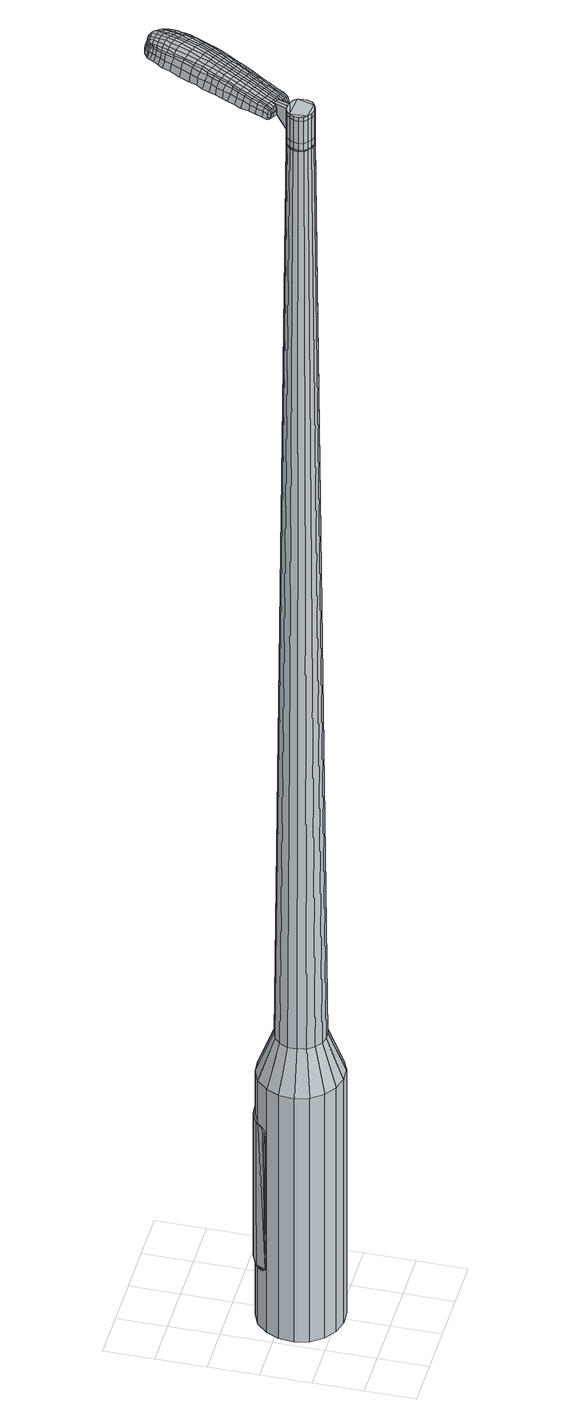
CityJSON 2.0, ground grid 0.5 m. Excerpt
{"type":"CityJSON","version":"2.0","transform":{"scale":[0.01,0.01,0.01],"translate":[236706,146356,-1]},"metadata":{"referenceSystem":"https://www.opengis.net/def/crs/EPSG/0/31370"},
"CityObjects":{
"object1":{"type":"GenericCityObject","attributes":{"cluster":545,"mean_distance_to_centroid":0.205,"new_centroid_x":236706.49,"new_centroid_y":146356.83,"mean_distance_to_camera":10.77,"H1":16.34,"H2":17.22,"Z_final":110.17,"cluster2":-1,"proj_x":236712.95,"proj_y":146359.84,"id_line":84728,"bearing_l":154.98,"distance":7.13,"orientation":"right","G_obj":64.98},"geometry":[{"type":"MultiSurface","lod":"2","boundaries":[[[0,1,2,3]],[[1,4,5,2]],[[4,6,7,5]],[[6,8,9,7]],[[8,10,11,9]],[[10,12,13,11]],[[12,14,15,13]],[[14,16,17,15]],[[16,18,19,17]],[[18,20,21,19]],[[20,22,23,21]],[[22,24,25,23]],[[24,26,27,25]],[[26,28,29,27]],[[28,30,31,29]],[[30,32,33,31]],[[32,34,35,33]],[[34,0,3,35]],[[36,37,38,39]],[[38,40,41,42]],[[41,43,42]],[[42,44,45,46]],[[45,47,46]],[[46,48,49,50]],[[49,51,50]],[[42,46,50,38]],[[50,52,39,38]],[[53,36,39]],[[2,5,7,35]],[[7,9,11,15]],[[11,13,15]],[[15,17,19,23]],[[19,21,23]],[[23,25,27,31]],[[27,29,31]],[[15,23,31,7]],[[31,33,35,7]],[[3,2,35]],[[1,0,54,55]],[[0,34,56,54]],[[34,32,57,56]],[[32,30,58,57]],[[30,28,59,58]],[[28,26,60,59]],[[26,24,61,60]],[[24,22,62,61]],[[22,20,63,62]],[[20,18,64,63]],[[18,16,65,64]],[[16,14,66,65]],[[14,12,67,66]],[[12,10,68,67]],[[10,8,69,68]],[[8,6,70,69]],[[6,4,71,70]],[[4,1,55,71]],[[55,54,72,73]],[[54,56,74,72]],[[56,57,75,74]],[[57,58,76,75]],[[58,59,77,76]],[[59,60,78,77]],[[60,61,79,78]],[[61,62,80,79]],[[62,63,81,80]],[[63,64,82,81]],[[64,65,83,82]],[[65,66,84,83]],[[66,67,85,84]],[[67,68,86,85]],[[68,69,87,86]],[[69,70,88,87]],[[70,71,89,88]],[[71,55,73,89]],[[72,90,91,92]],[[74,93,90,72]],[[75,94,93,74]],[[76,95,94,75]],[[96,97,95,76]],[[98,99,97,96]],[[100,101,99,98]],[[102,103,101,100]],[[104,105,103,102]],[[82,106,105,104]],[[107,108,106,82]],[[109,110,108,107]],[[111,112,110,109]],[[113,114,112,111]],[[115,116,114,113]],[[117,118,116,115]],[[119,120,118,117]],[[92,91,120,119]],[[121,122,123,124]],[[125,121,124,126]],[[127,125,126,128]],[[129,127,128,130]],[[131,129,130,132]],[[133,131,132,134]],[[135,133,134,136]],[[137,135,136,138]],[[139,137,138,140]],[[141,139,140,142]],[[143,141,142,144]],[[145,143,144,146]],[[147,145,146,148]],[[149,147,148,150]],[[151,149,150,152]],[[153,151,152,154]],[[73,72,92]],[[77,96,76]],[[77,78,98,96]],[[78,79,100,98]],[[79,80,102,100]],[[80,81,104,102]],[[81,82,104]],[[83,107,82]],[[83,84,109,107]],[[84,85,111,109]],[[85,86,113,111]],[[86,87,115,113]],[[87,88,117,115]],[[88,89,119,117]],[[89,73,92,119]],[[155,91,90]],[[155,156,120,91]],[[156,157,118,120]],[[157,158,116,118]],[[158,159,114,116]],[[159,160,112,114]],[[160,161,110,112]],[[161,162,108,110]],[[162,106,108]],[[163,105,106]],[[163,164,103,105]],[[164,165,101,103]],[[165,166,99,101]],[[166,167,97,99]],[[167,95,97]],[[39,52,153,168]],[[155,90,169,154]],[[53,39,168,122]],[[90,93,123,169]],[[36,53,122,121]],[[93,94,124,123]],[[37,36,121,125]],[[94,95,126,124]],[[38,37,125,127]],[[95,167,128,126]],[[40,38,127,129]],[[167,166,130,128]],[[41,40,129,131]],[[166,165,132,130]],[[43,41,131,133]],[[165,164,134,132]],[[42,43,133,135]],[[164,163,136,134]],[[44,42,135,137]],[[163,106,138,136]],[[45,44,137,139]],[[106,162,140,138]],[[47,45,139,141]],[[162,161,142,140]],[[46,47,141,143]],[[161,160,144,142]],[[48,46,143,145]],[[160,159,146,144]],[[49,48,145,147]],[[159,158,148,146]],[[51,49,147,149]],[[158,157,150,148]],[[50,51,149,151]],[[157,156,152,150]],[[52,50,151,153]],[[156,155,154,152]],[[153,154,170,171]],[[154,169,172,170]],[[169,123,173,172]],[[123,122,174,173]],[[122,168,175,174]],[[168,153,171,175]],[[176,177,178,179]],[[180,176,179,181]],[[176,180,182,183]],[[177,176,183,184]],[[185,186,187,188]],[[189,185,188,190]],[[185,189,191,192]],[[186,185,192,193]],[[194,195,196,197]],[[198,194,197,199]],[[194,198,200,201]],[[195,194,201,202]],[[203,204,205,206]],[[207,203,206,208]],[[203,207,209,210]],[[204,203,210,211]],[[212,213,214,215]],[[216,212,215,217]],[[212,216,218,219]],[[213,212,219,220]],[[221,222,223,224]],[[225,221,224,226]],[[221,225,227,228]],[[222,221,228,229]],[[230,231,232,233]],[[222,230,233,223]],[[230,222,229,234]],[[231,230,234,235]],[[236,237,238,239]],[[231,236,239,232]],[[236,231,235,240]],[[237,236,240,241]],[[242,180,181,243]],[[237,242,243,238]],[[242,237,241,244]],[[180,242,244,182]],[[245,246,247,248]],[[249,245,248,250]],[[245,249,251,252]],[[246,245,252,253]],[[254,255,256,257]],[[246,254,257,247]],[[254,246,253,258]],[[255,254,258,259]],[[260,261,262,263]],[[255,260,263,256]],[[260,255,259,264]],[[261,260,264,265]],[[266,267,268,269]],[[261,266,269,262]],[[266,261,265,270]],[[267,266,270,271]],[[272,177,184,273]],[[267,272,273,268]],[[272,267,271,274]],[[177,272,274,178]],[[275,276,277,278]],[[279,275,278,280]],[[275,279,281,282]],[[276,275,282,283]],[[284,285,286,287]],[[276,284,287,277]],[[284,276,283,288]],[[285,284,288,289]],[[290,291,292,293]],[[285,290,293,286]],[[290,285,289,294]],[[291,290,294,295]],[[296,189,190,297]],[[291,296,297,292]],[[296,291,295,298]],[[189,296,298,191]],[[299,300,301,302]],[[303,299,302,304]],[[299,303,305,306]],[[300,299,306,307]],[[308,309,310,311]],[[300,308,311,301]],[[308,300,307,312]],[[309,308,312,313]],[[314,315,316,317]],[[309,314,317,310]],[[314,309,313,318]],[[315,314,318,319]],[[320,321,322,323]],[[315,320,323,316]],[[320,315,319,324]],[[321,320,324,325]],[[326,186,193,327]],[[321,326,327,322]],[[326,321,325,328]],[[186,326,328,187]],[[329,215,214,330]],[[331,329,330,332]],[[329,331,333,334]],[[215,329,334,217]],[[335,331,332,336]],[[337,335,336,338]],[[335,337,339,340]],[[331,335,340,333]],[[341,337,338,342]],[[343,341,342,344]],[[341,343,345,346]],[[337,341,346,339]],[[347,343,344,348]],[[349,347,348,350]],[[347,349,351,352]],[[343,347,352,345]],[[353,349,350,354]],[[204,353,354,205]],[[353,204,211,355]],[[349,353,355,351]],[[356,357,202,201]],[[358,356,201,200]],[[356,358,359,360]],[[357,356,360,361]],[[362,363,361,360]],[[364,362,360,359]],[[362,364,365,366]],[[363,362,366,367]],[[368,369,367,366]],[[370,368,366,365]],[[368,370,371,372]],[[369,368,372,373]],[[374,375,373,372]],[[376,374,372,371]],[[374,376,209,207]],[[375,374,207,208]],[[377,378,379,380]],[[279,377,380,281]],[[377,279,280,381]],[[378,377,381,382]],[[383,198,199,384]],[[378,383,384,379]],[[383,378,382,385]],[[198,383,385,200]],[[386,387,388,389]],[[225,386,389,227]],[[386,225,226,390]],[[387,386,390,391]],[[392,393,394,395]],[[387,392,395,388]],[[392,387,391,396]],[[393,392,396,397]],[[398,195,202,399]],[[393,398,399,394]],[[398,393,397,400]],[[195,398,400,196]],[[401,402,403,404]],[[183,401,404,184]],[[401,183,182,405]],[[402,401,405,406]],[[407,408,409,410]],[[402,407,410,403]],[[407,402,406,411]],[[408,407,411,412]],[[413,206,205,414]],[[408,413,414,409]],[[413,408,412,415]],[[206,413,415,208]],[[416,417,418,419]],[[188,416,419,190]],[[416,188,187,420]],[[417,416,420,421]],[[422,210,209,423]],[[417,422,423,418]],[[422,417,421,424]],[[210,422,424,211]],[[425,426,427,428]],[[303,425,428,305]],[[425,303,304,429]],[[426,425,429,430]],[[431,216,217,432]],[[426,431,432,427]],[[431,426,430,433]],[[216,431,433,218]],[[434,435,436,437]],[[249,434,437,251]],[[434,249,250,438]],[[435,434,438,439]],[[440,441,442,443]],[[435,440,443,436]],[[440,435,439,444]],[[441,440,444,445]],[[446,213,220,447]],[[441,446,447,442]],[[446,441,445,448]],[[213,446,448,214]],[[449,450,439,438]],[[248,449,438,250]],[[449,248,247,451]],[[450,449,451,452]],[[453,454,445,444]],[[450,453,444,439]],[[453,450,452,455]],[[454,453,455,456]],[[457,330,214,448]],[[454,457,448,445]],[[457,454,456,458]],[[330,457,458,332]],[[459,460,461,462]],[[306,459,462,307]],[[459,306,305,428]],[[460,459,428,427]],[[463,334,333,464]],[[460,463,464,461]],[[463,460,427,432]],[[334,463,432,217]],[[465,466,452,451]],[[257,465,451,247]],[[465,257,256,467]],[[466,465,467,468]],[[469,470,456,455]],[[466,469,455,452]],[[469,466,468,471]],[[470,469,471,472]],[[473,336,332,458]],[[470,473,458,456]],[[473,470,472,474]],[[336,473,474,338]],[[475,476,477,478]],[[312,475,478,313]],[[475,312,307,462]],[[476,475,462,461]],[[479,340,339,480]],[[476,479,480,477]],[[479,476,461,464]],[[340,479,464,333]],[[481,482,468,467]],[[263,481,467,256]],[[481,263,262,483]],[[482,481,483,484]],[[485,486,472,471]],[[482,485,471,468]],[[485,482,484,487]],[[486,485,487,488]],[[489,342,338,474]],[[486,489,474,472]],[[489,486,488,490]],[[342,489,490,344]],[[491,492,493,494]],[[318,491,494,319]],[[491,318,313,478]],[[492,491,478,477]],[[495,346,345,496]],[[492,495,496,493]],[[495,492,477,480]],[[346,495,480,339]],[[497,498,484,483]],[[269,497,483,262]],[[497,269,268,499]],[[498,497,499,500]],[[501,502,488,487]],[[498,501,487,484]],[[501,498,500,503]],[[502,501,503,504]],[[505,348,344,490]],[[502,505,490,488]],[[505,502,504,506]],[[348,505,506,350]],[[507,508,509,510]],[[324,507,510,325]],[[507,324,319,494]],[[508,507,494,493]],[[511,352,351,512]],[[508,511,512,509]],[[511,508,493,496]],[[352,511,496,345]],[[513,514,500,499]],[[273,513,499,268]],[[513,273,184,404]],[[514,513,404,403]],[[515,516,504,503]],[[514,515,503,500]],[[515,514,403,410]],[[516,515,410,409]],[[517,354,350,506]],[[516,517,506,504]],[[517,516,409,414]],[[354,517,414,205]],[[518,519,421,420]],[[328,518,420,187]],[[518,328,325,510]],[[519,518,510,509]],[[520,355,211,424]],[[519,520,424,421]],[[520,519,509,512]],[[355,520,512,351]],[[521,522,382,381]],[[278,521,381,280]],[[521,278,277,523]],[[522,521,523,524]],[[525,358,200,385]],[[522,525,385,382]],[[525,522,524,526]],[[358,525,526,359]],[[527,528,529,530]],[[228,527,530,229]],[[527,228,227,389]],[[528,527,389,388]],[[531,532,533,534]],[[528,531,534,529]],[[531,528,388,395]],[[532,531,395,394]],[[535,357,361,536]],[[532,535,536,533]],[[535,532,394,399]],[[357,535,399,202]],[[537,538,524,523]],[[287,537,523,277]],[[537,287,286,539]],[[538,537,539,540]],[[541,364,359,526]],[[538,541,526,524]],[[541,538,540,542]],[[364,541,542,365]],[[543,544,545,546]],[[234,543,546,235]],[[543,234,229,530]],[[544,543,530,529]],[[547,548,549,550]],[[544,547,550,545]],[[547,544,529,534]],[[548,547,534,533]],[[551,363,367,552]],[[548,551,552,549]],[[551,548,533,536]],[[363,551,536,361]],[[553,554,540,539]],[[293,553,539,286]],[[553,293,292,555]],[[554,553,555,556]],[[557,370,365,542]],[[554,557,542,540]],[[557,554,556,558]],[[370,557,558,371]],[[559,560,561,562]],[[240,559,562,241]],[[559,240,235,546]],[[560,559,546,545]],[[563,564,565,566]],[[560,563,566,561]],[[563,560,545,550]],[[564,563,550,549]],[[567,369,373,568]],[[564,567,568,565]],[[567,564,549,552]],[[369,567,552,367]],[[569,570,556,555]],[[297,569,555,292]],[[569,297,190,419]],[[570,569,419,418]],[[571,376,371,558]],[[570,571,558,556]],[[571,570,418,423]],[[376,571,423,209]],[[572,573,406,405]],[[244,572,405,182]],[[572,244,241,562]],[[573,572,562,561]],[[574,575,412,411]],[[573,574,411,406]],[[574,573,561,566]],[[575,574,566,565]],[[576,375,208,415]],[[575,576,415,412]],[[576,575,565,568]],[[375,576,568,373]],[[577,578,579,580]],[[580,579,581,582]],[[583,581,579,584]],[[584,579,578,585]],[[586,587,588,589]],[[589,588,590,591]],[[592,590,588,593]],[[593,588,587,594]],[[595,596,597,598]],[[598,597,599,600]],[[601,599,597,602]],[[602,597,596,603]],[[604,605,606,607]],[[607,606,608,609]],[[610,608,606,611]],[[611,606,605,612]],[[613,614,615,616]],[[616,615,617,618]],[[619,617,615,620]],[[620,615,614,621]],[[622,623,624,625]],[[625,624,626,627]],[[628,626,624,629]],[[629,624,623,630]],[[631,632,633,634]],[[634,633,623,622]],[[630,623,633,635]],[[635,633,632,636]],[[637,638,639,640]],[[640,639,632,631]],[[636,632,639,641]],[[641,639,638,642]],[[582,581,643,644]],[[644,643,638,637]],[[642,638,643,645]],[[645,643,581,583]],[[646,647,648,649]],[[649,648,650,651]],[[652,650,648,653]],[[653,648,647,654]],[[655,656,657,658]],[[658,657,647,646]],[[654,647,657,659]],[[659,657,656,660]],[[661,662,663,664]],[[664,663,656,655]],[[660,656,663,665]],[[665,663,662,666]],[[667,668,669,670]],[[670,669,662,661]],[[666,662,669,671]],[[671,669,668,672]],[[585,578,673,674]],[[674,673,668,667]],[[672,668,673,675]],[[675,673,578,577]],[[676,677,678,679]],[[679,678,680,681]],[[682,680,678,683]],[[683,678,677,684]],[[685,686,687,688]],[[688,687,677,676]],[[684,677,687,689]],[[689,687,686,690]],[[691,692,693,694]],[[694,693,686,685]],[[690,686,693,695]],[[695,693,692,696]],[[591,590,697,698]],[[698,697,692,691]],[[696,692,697,699]],[[699,697,590,592]],[[700,701,702,703]],[[703,702,704,705]],[[706,704,702,707]],[[707,702,701,708]],[[709,710,711,712]],[[712,711,701,700]],[[708,701,711,713]],[[713,711,710,714]],[[715,716,717,718]],[[718,717,710,709]],[[714,710,717,719]],[[719,717,716,720]],[[721,722,723,724]],[[724,723,716,715]],[[720,716,723,725]],[[725,723,722,726]],[[594,587,727,728]],[[728,727,722,721]],[[726,722,727,729]],[[729,727,587,586]],[[613,616,730,731]],[[731,730,732,733]],[[734,732,730,174]],[[174,730,616,618]],[[733,732,735,736]],[[736,735,737,738]],[[739,737,735,740]],[[740,735,732,734]],[[738,737,741,742]],[[742,741,743,744]],[[745,743,741,746]],[[746,741,737,739]],[[744,743,747,748]],[[748,747,749,750]],[[751,749,747,752]],[[752,747,743,745]],[[750,749,753,754]],[[754,753,605,604]],[[612,605,753,755]],[[755,753,749,751]],[[603,756,757,602]],[[602,757,758,601]],[[759,758,757,760]],[[760,757,756,761]],[[761,762,763,760]],[[760,763,764,759]],[[765,764,763,766]],[[766,763,762,767]],[[767,768,769,766]],[[766,769,770,765]],[[771,770,769,772]],[[772,769,768,773]],[[773,774,775,772]],[[772,775,776,771]],[[610,776,775,608]],[[608,775,774,609]],[[777,778,779,780]],[[780,779,680,682]],[[681,680,779,781]],[[781,779,778,782]],[[600,599,783,784]],[[784,783,778,777]],[[782,778,783,785]],[[785,783,599,601]],[[786,787,788,789]],[[789,788,626,628]],[[627,626,788,790]],[[790,788,787,791]],[[792,793,794,795]],[[795,794,787,786]],[[791,787,794,796]],[[796,794,793,797]],[[603,596,798,799]],[[799,798,793,792]],[[797,793,798,800]],[[800,798,596,595]],[[801,802,803,804]],[[804,803,584,585]],[[583,584,803,805]],[[805,803,802,806]],[[807,808,809,810]],[[810,809,802,801]],[[806,802,809,811]],[[811,809,808,812]],[[604,607,813,814]],[[814,813,808,807]],[[812,808,813,815]],[[815,813,607,609]],[[816,817,818,819]],[[819,818,589,591]],[[586,589,818,820]],[[820,818,817,821]],[[610,611,822,823]],[[823,822,817,816]],[[821,817,822,824]],[[824,822,611,612]],[[825,826,827,828]],[[828,827,704,706]],[[705,704,827,829]],[[829,827,826,830]],[[618,617,831,832]],[[832,831,826,825]],[[830,826,831,833]],[[833,831,617,619]],[[834,835,836,652]],[[836,650,652]],[[651,650,836,837]],[[837,836,835,838]],[[839,840,841,842]],[[842,841,835,834]],[[838,835,841,843]],[[843,841,840,844]],[[621,614,845,846]],[[846,845,840,839]],[[844,840,845,847]],[[847,845,614,613]],[[838,848,849,837]],[[837,849,649,651]],[[646,649,849,850]],[[849,848,850]],[[844,851,852,843]],[[843,852,848,838]],[[850,848,852,853]],[[853,852,851,854]],[[613,731,855,847]],[[847,855,851,844]],[[854,851,855,856]],[[856,855,731,733]],[[857,858,859,860]],[[860,859,707,708]],[[706,707,859,828]],[[828,859,858,825]],[[734,174,861,862]],[[862,861,858,857]],[[825,858,861,832]],[[832,861,174,618]],[[863,864,850]],[[850,864,658,646]],[[655,658,864,865]],[[864,863,865]],[[854,866,867,853]],[[853,867,863,850]],[[865,863,867,868]],[[868,867,866,869]],[[733,736,870,856]],[[856,870,866,854]],[[869,866,870,871]],[[871,870,736,738]],[[872,873,874,875]],[[875,874,713,714]],[[708,713,874,860]],[[860,874,873,857]],[[739,740,876,877]],[[877,876,873,872]],[[857,873,876,862]],[[862,876,740,734]],[[878,879,865]],[[865,879,664,655]],[[661,664,879,880]],[[880,879,878,881]],[[869,882,883,868]],[[868,883,878,865]],[[881,878,883,884]],[[884,883,882,885]],[[738,742,886,871]],[[871,886,882,869]],[[885,882,886,887]],[[887,886,742,744]],[[888,889,890,891]],[[891,890,719,720]],[[714,719,890,875]],[[875,890,889,872]],[[745,746,892,893]],[[893,892,889,888]],[[872,889,892,877]],[[877,892,746,739]],[[881,894,895,880]],[[880,895,670,661]],[[667,670,895,896]],[[896,895,894,897]],[[885,898,899,884]],[[884,899,894,881]],[[897,894,899,900]],[[900,899,898,901]],[[744,748,902,887]],[[887,902,898,885]],[[901,898,902,903]],[[903,902,748,750]],[[904,905,906,907]],[[907,906,725,726]],[[720,725,906,891]],[[891,906,905,888]],[[751,752,908,909]],[[909,908,905,904]],[[888,905,908,893]],[[893,908,752,745]],[[897,910,911,896]],[[896,911,674,667]],[[585,674,911,804]],[[804,911,910,801]],[[901,912,913,900]],[[900,913,910,897]],[[801,910,913,810]],[[810,913,912,807]],[[750,754,914,903]],[[903,914,912,901]],[[807,912,914,814]],[[814,914,754,604]],[[821,915,916,820]],[[820,916,729,586]],[[726,729,916,907]],[[907,916,915,904]],[[612,755,917,824]],[[824,917,915,821]],[[904,915,917,909]],[[909,917,755,751]],[[782,918,919,781]],[[781,919,679,681]],[[676,679,919,920]],[[920,919,918,921]],[[601,758,922,785]],[[785,922,918,782]],[[921,918,922,923]],[[923,922,758,759]],[[924,925,926,927]],[[927,926,629,630]],[[628,629,926,789]],[[789,926,925,786]],[[928,929,930,931]],[[931,930,925,924]],[[786,925,930,795]],[[795,930,929,792]],[[761,756,932,933]],[[933,932,929,928]],[[792,929,932,799]],[[799,932,756,603]],[[921,934,935,920]],[[920,935,688,676]],[[685,688,935,936]],[[936,935,934,937]],[[759,764,938,923]],[[923,938,934,921]],[[937,934,938,939]],[[939,938,764,765]],[[940,941,942,943]],[[943,942,635,636]],[[630,635,942,927]],[[927,942,941,924]],[[944,945,946,947]],[[947,946,941,940]],[[924,941,946,931]],[[931,946,945,928]],[[767,762,948,949]],[[949,948,945,944]],[[928,945,948,933]],[[933,948,762,761]],[[937,950,951,936]],[[936,951,694,685]],[[691,694,951,952]],[[952,951,950,953]],[[765,770,954,939]],[[939,954,950,937]],[[953,950,954,955]],[[955,954,770,771]],[[956,957,958,959]],[[959,958,641,642]],[[636,641,958,943]],[[943,958,957,940]],[[960,961,962,963]],[[963,962,957,956]],[[940,957,962,947]],[[947,962,961,944]],[[773,768,964,965]],[[965,964,961,960]],[[944,961,964,949]],[[949,964,768,767]],[[953,966,967,952]],[[952,967,698,691]],[[591,698,967,819]],[[819,967,966,816]],[[771,776,968,955]],[[955,968,966,953]],[[816,966,968,823]],[[823,968,776,610]],[[806,969,970,805]],[[805,970,645,583]],[[642,645,970,959]],[[959,970,969,956]],[[812,971,972,811]],[[811,972,969,806]],[[956,969,972,963]],[[963,972,971,960]],[[609,774,973,815]],[[815,973,971,812]],[[960,971,973,965]],[[965,973,774,773]],[[577,580,179,178]],[[580,582,181,179]],[[592,593,192,191]],[[593,594,193,192]],[[595,598,197,196]],[[598,600,199,197]],[[619,620,219,218]],[[620,621,220,219]],[[622,625,224,223]],[[625,627,226,224]],[[631,634,233,232]],[[634,622,223,233]],[[637,640,239,238]],[[640,631,232,239]],[[582,644,243,181]],[[644,637,238,243]],[[652,653,252,251]],[[653,654,253,252]],[[654,659,258,253]],[[659,660,259,258]],[[660,665,264,259]],[[665,666,265,264]],[[666,671,270,265]],[[671,672,271,270]],[[672,675,274,271]],[[675,577,178,274]],[[682,683,282,281]],[[683,684,283,282]],[[684,689,288,283]],[[689,690,289,288]],[[690,695,294,289]],[[695,696,295,294]],[[696,699,298,295]],[[699,592,191,298]],[[700,703,302,301]],[[703,705,304,302]],[[709,712,311,310]],[[712,700,301,311]],[[715,718,317,316]],[[718,709,310,317]],[[721,724,323,322]],[[724,715,316,323]],[[594,728,327,193]],[[728,721,322,327]],[[777,780,380,379]],[[780,682,281,380]],[[600,784,384,199]],[[784,777,379,384]],[[627,790,390,226]],[[790,791,391,390]],[[791,796,396,391]],[[796,797,397,396]],[[797,800,400,397]],[[800,595,196,400]],[[705,829,429,304]],[[829,830,430,429]],[[830,833,433,430]],[[833,619,218,433]],[[834,652,437,436]],[[652,251,437]],[[839,842,443,442]],[[842,834,436,443]],[[621,846,447,220]],[[846,839,442,447]],[[974,975,976,977]],[[978,979,977,976]],[[980,981,982,983]],[[984,985,986,987]],[[975,988,989,976]],[[990,978,976,989]],[[991,980,983,992]],[[993,994,985,984]],[[988,995,996,989]],[[996,997,990,989]],[[998,991,992,999]],[[1000,994,993,1001]],[[995,1002,1003,996]],[[1003,1004,997,996]],[[1005,998,999,1006]],[[1007,1000,1001,1008]],[[1009,1010,1011,1012]],[[1013,1014,1010,1009]],[[1013,1015,1016,1014]],[[1015,1017,1018,1016]],[[1019,1020,1021,1022]],[[1023,1024,1020,1019]],[[1025,1026,1024,1023]],[[1027,1028,1026,1025]],[[1022,1011,1010,1019]],[[1019,1010,1014,1023]],[[1014,1016,1025,1023]],[[1016,1018,1027,1025]],[[983,982,979,978]],[[992,983,978,990]],[[997,999,992,990]],[[1004,1006,999,997]],[[984,987,981,980]],[[993,984,980,991]],[[1001,993,991,998]],[[1008,1001,998,1005]],[[985,1009,1012,986]],[[994,1013,1009,985]],[[1015,1013,994,1000]],[[1017,1015,1000,1007]],[[1029,1030,1031,1032]],[[1031,1033,1034,1035]],[[1031,1035,1036,1037]],[[1031,1037,1032]],[[1038,1029,1032,1039]],[[1040,1039,1032,1041]],[[1042,1041,1032]],[[1043,1031,1030,1044]],[[1045,1043,1044,1046]],[[1047,1045,1046,1048]],[[1049,1047,1048,1050]],[[1051,1049,1050,1052]],[[1052,1053,1054,1055]],[[1052,1055,1056,1057]],[[1052,1057,1058,1059]],[[1058,1060,1061,1062]],[[1058,1062,1063,1064]],[[1058,1064,1059]],[[1052,1059,1051]],[[1065,1066,1030,1029]],[[1067,1068,1033,1031]],[[1069,1070,1042,1032]],[[1066,1071,1044,1030]],[[1072,1067,1031,1043]],[[1071,1073,1046,1044]],[[1074,1072,1043,1045]],[[1073,1075,1048,1046]],[[1076,1074,1045,1047]],[[1075,1077,1050,1048]],[[1078,1076,1047,1049]],[[1077,1079,1052,1050]],[[1080,1078,1049,1051]],[[1079,1081,1053,1052]],[[1082,1083,1060,1058]],[[1084,1080,1051,1059]],[[1054,1053,1081,1085]],[[1055,1054,1085,1086]],[[1056,1055,1086,1087]],[[1057,1056,1087,1088]],[[1058,1057,1088,1082]],[[1089,1065,1029,1038]],[[1090,1089,1038,1039]],[[1091,1090,1039,1040]],[[1092,1091,1040,1041]],[[1070,1092,1041,1042]],[[1034,1033,1068,1093]],[[1061,1060,1083,1094]],[[1035,1034,1093,1095]],[[1036,1035,1095,1096]],[[1037,1036,1096,1097]],[[1032,1037,1097,1069]],[[1062,1061,1094,1098]],[[1063,1062,1098,1099]],[[1064,1063,1099,1100]],[[1059,1064,1100,1084]]]}]}
},
"vertices":[
[67,123,384],[79,115,384],[79,115,96],[67,123,96],[87,103,384],[87,103,96],[91,89,384],[91,89,96],[90,74,384],[90,74,96],[83,61,384],[83,61,96],[73,50,384],[73,50,96],[60,44,384],[60,44,96],[45,43,384],[45,43,96],[31,47,384],[31,47,96],[19,55,384],[19,55,96],[10,67,384],[10,67,96],[6,81,384],[6,81,96],[8,96,384],[8,96,96],[14,109,384],[14,109,96],[24,120,384],[24,120,96],[38,126,384],[38,126,96],[52,127,384],[52,127,96],[45,98,1524],[41,96,1524],[38,93,1524],[54,97,1524],[36,89,1524],[35,84,1524],[39,76,1524],[36,79,1524],[43,73,1524],[47,72,1524],[56,74,1524],[52,72,1524],[60,77,1524],[62,82,1524],[61,91,1524],[62,86,1524],[58,95,1524],[50,98,1524],[59,108,429],[66,103,429],[51,110,429],[42,109,429],[34,106,429],[28,100,429],[24,92,429],[24,83,429],[26,74,429],[31,67,429],[38,62,429],[46,60,429],[55,61,429],[63,64,429],[69,71,429],[73,79,429],[74,87,429],[71,96,429],[54,97,1483],[58,95,1483],[50,98,1483],[45,98,1483],[41,96,1483],[38,93,1483],[36,89,1483],[35,84,1483],[36,79,1483],[39,76,1483],[43,73,1483],[47,72,1483],[52,72,1483],[56,74,1483],[60,77,1483],[62,82,1483],[62,86,1483],[61,91,1483],[54,97,1485],[58,94,1485],[58,94,1483],[50,98,1485],[45,98,1485],[41,96,1485],[38,92,1483],[38,92,1485],[36,88,1483],[36,88,1485],[36,84,1483],[36,84,1485],[37,80,1483],[37,80,1485],[40,76,1483],[40,76,1485],[43,73,1485],[48,72,1483],[48,72,1485],[52,73,1483],[52,73,1485],[56,75,1483],[56,75,1485],[59,78,1483],[59,78,1485],[61,82,1483],[61,82,1485],[61,86,1483],[61,86,1485],[60,91,1483],[60,91,1485],[45,98,1519],[50,98,1519],[50,98,1493],[45,98,1493],[41,96,1519],[41,96,1493],[38,93,1519],[38,93,1493],[36,89,1519],[36,89,1493],[35,84,1519],[35,84,1493],[36,79,1519],[36,79,1493],[39,76,1519],[39,76,1493],[43,73,1519],[43,73,1493],[47,72,1519],[47,72,1493],[52,72,1519],[52,72,1493],[56,74,1519],[56,74,1493],[60,77,1519],[60,77,1493],[62,82,1519],[62,82,1493],[62,86,1519],[62,86,1493],[61,91,1519],[61,91,1493],[58,95,1519],[58,95,1493],[58,95,1485],[61,91,1485],[62,86,1485],[62,82,1485],[60,77,1485],[56,74,1485],[52,72,1485],[47,72,1485],[39,76,1485],[36,79,1485],[35,84,1485],[36,89,1485],[38,93,1485],[54,97,1519],[54,97,1493],[65,113,1513],[65,113,1518],[62,114,1513],[59,116,1513],[59,116,1518],[62,114,1518],[111,173,1519],[108,167,1518],[110,167,1509],[113,174,1510],[115,181,1519],[117,181,1510],[113,181,1526],[109,173,1525],[106,167,1525],[76,190,1519],[74,183,1518],[75,181,1525],[77,188,1525],[80,198,1519],[81,196,1526],[79,199,1510],[76,191,1510],[73,185,1509],[123,249,1519],[127,247,1519],[127,248,1513],[124,249,1513],[119,249,1519],[120,250,1513],[119,248,1524],[123,247,1524],[126,246,1524],[92,181,1530],[89,175,1529],[92,173,1529],[95,180,1530],[96,190,1531],[99,188,1531],[92,191,1530],[89,183,1530],[86,176,1529],[58,108,1512],[61,107,1512],[61,108,1517],[59,109,1517],[55,110,1512],[56,111,1517],[56,110,1506],[58,109,1506],[61,108,1506],[135,227,1519],[134,224,1519],[136,224,1512],[137,228,1512],[136,230,1518],[137,230,1512],[135,229,1522],[134,228,1523],[133,224,1524],[133,220,1519],[131,214,1519],[132,215,1512],[134,220,1512],[131,220,1524],[129,214,1525],[128,209,1519],[125,202,1519],[127,202,1511],[130,209,1511],[127,209,1526],[124,202,1526],[120,191,1519],[122,192,1510],[119,191,1526],[76,108,1513],[80,115,1513],[79,115,1518],[75,108,1517],[73,103,1512],[73,104,1516],[75,104,1506],[78,108,1507],[81,115,1507],[84,121,1514],[87,128,1515],[86,128,1520],[82,121,1519],[85,122,1507],[89,128,1507],[91,134,1515],[94,141,1516],[93,141,1522],[89,134,1521],[92,135,1508],[96,141,1508],[98,147,1517],[101,154,1517],[99,154,1524],[96,147,1523],[100,148,1508],[103,154,1509],[105,160,1518],[103,160,1524],[107,161,1509],[103,243,1519],[101,240,1519],[102,239,1524],[104,242,1523],[105,245,1518],[105,244,1522],[104,246,1512],[102,245,1512],[100,242,1512],[99,236,1519],[96,231,1519],[97,230,1525],[100,235,1524],[98,238,1512],[95,233,1512],[93,226,1519],[90,219,1519],[91,217,1526],[94,225,1526],[92,228,1511],[89,220,1511],[85,208,1519],[86,207,1526],[84,210,1510],[49,121,1513],[52,128,1513],[51,129,1507],[48,122,1507],[47,116,1512],[47,117,1506],[48,116,1516],[50,120,1517],[52,127,1518],[54,135,1514],[57,142,1515],[56,144,1507],[54,136,1507],[55,134,1519],[58,141,1520],[60,149,1515],[63,156,1516],[62,158,1508],[59,151,1508],[61,148,1521],[64,154,1522],[65,163,1517],[68,170,1517],[67,171,1509],[65,164,1508],[66,161,1523],[69,168,1524],[71,176,1518],[70,178,1509],[72,175,1524],[61,114,1519],[63,113,1519],[64,121,1520],[67,120,1520],[61,122,1520],[58,115,1519],[67,128,1522],[70,127,1522],[70,134,1523],[73,133,1523],[68,136,1523],[65,129,1521],[74,141,1524],[76,140,1524],[77,148,1525],[79,147,1525],[74,149,1525],[71,143,1524],[80,155,1526],[82,153,1526],[83,161,1527],[86,160,1527],[80,163,1527],[77,156,1526],[86,168,1528],[89,167,1528],[83,170,1528],[121,245,1527],[125,243,1527],[117,245,1526],[115,241,1527],[119,240,1528],[123,239,1528],[117,235,1529],[120,233,1529],[113,236,1528],[110,229,1530],[114,228,1530],[117,226,1530],[111,221,1531],[114,220,1531],[107,223,1530],[103,215,1531],[107,213,1531],[110,211,1531],[101,201,1531],[105,200,1531],[98,203,1531],[106,247,1518],[109,248,1519],[109,249,1513],[106,248,1513],[107,245,1523],[109,246,1523],[114,249,1519],[114,250,1513],[114,247,1524],[136,232,1518],[135,235,1518],[134,234,1523],[134,231,1523],[137,232,1513],[136,235,1513],[134,238,1519],[132,242,1519],[131,240,1524],[133,237,1523],[135,239,1513],[133,242,1513],[130,245,1519],[129,243,1524],[130,245,1513],[108,173,1528],[106,174,1528],[103,168,1528],[105,167,1527],[112,181,1528],[110,182,1529],[104,176,1529],[101,177,1530],[98,171,1529],[101,169,1528],[108,184,1529],[105,185,1530],[98,179,1530],[95,172,1529],[102,187,1531],[79,187,1528],[81,186,1529],[84,194,1529],[82,195,1528],[76,181,1527],[78,180,1528],[85,185,1529],[88,193,1530],[82,178,1528],[47,113,1512],[49,113,1512],[50,113,1517],[48,114,1517],[47,115,1506],[49,114,1506],[52,111,1512],[53,112,1517],[52,112,1506],[71,102,1512],[70,103,1512],[71,103,1506],[73,102,1506],[71,103,1517],[70,104,1517],[68,104,1512],[65,105,1512],[66,105,1506],[69,104,1506],[68,105,1517],[66,106,1517],[63,106,1512],[64,107,1506],[63,107,1517],[74,108,1519],[72,109,1519],[77,115,1520],[76,116,1520],[70,110,1519],[68,111,1519],[74,116,1520],[71,118,1520],[66,112,1519],[69,119,1520],[51,119,1519],[52,118,1519],[55,125,1520],[53,126,1520],[55,117,1519],[58,124,1520],[81,121,1521],[79,122,1521],[84,128,1522],[83,129,1522],[77,123,1521],[75,124,1521],[80,130,1522],[78,131,1523],[72,125,1522],[75,132,1523],[56,133,1521],[58,132,1521],[61,139,1522],[59,140,1522],[61,131,1521],[64,137,1522],[88,135,1523],[86,135,1523],[91,141,1524],[89,142,1524],[84,136,1523],[81,138,1524],[87,143,1525],[85,144,1525],[79,139,1524],[82,145,1525],[62,147,1523],[64,146,1523],[67,153,1524],[65,154,1524],[67,144,1524],[70,151,1525],[95,148,1525],[93,148,1525],[98,154,1526],[96,155,1526],[91,150,1526],[88,151,1526],[94,156,1527],[91,157,1527],[85,152,1526],[88,159,1527],[68,160,1525],[70,159,1525],[72,166,1526],[70,167,1526],[73,158,1526],[76,165,1527],[101,161,1527],[100,161,1527],[97,163,1527],[94,164,1528],[92,165,1528],[73,174,1527],[75,173,1527],[79,171,1528],[106,243,1525],[108,244,1525],[104,240,1526],[106,241,1526],[113,245,1526],[111,241,1527],[133,229,1525],[133,232,1525],[132,228,1526],[132,226,1525],[132,235,1525],[130,238,1526],[128,234,1527],[130,231,1526],[128,241,1526],[126,237,1527],[101,235,1526],[104,236,1527],[98,230,1527],[101,230,1528],[108,236,1528],[105,230,1529],[130,221,1526],[130,223,1527],[127,217,1528],[128,215,1527],[128,226,1527],[126,228,1528],[123,222,1529],[125,220,1528],[123,231,1528],[120,224,1530],[95,224,1528],[98,224,1529],[92,217,1528],[94,217,1529],[102,224,1529],[98,216,1530],[126,210,1528],[124,211,1528],[121,204,1529],[122,202,1528],[123,213,1529],[120,216,1530],[116,208,1530],[119,206,1530],[117,218,1530],[113,210,1531],[87,206,1529],[89,206,1529],[93,204,1530],[117,192,1528],[116,193,1529],[113,195,1530],[111,196,1530],[108,198,1531],[108,168,1509],[106,168,1518],[110,174,1518],[111,175,1509],[113,182,1519],[115,182,1510],[112,181,1525],[108,174,1525],[105,168,1525],[77,181,1525],[76,182,1518],[78,189,1518],[79,187,1525],[82,197,1519],[83,195,1525],[81,199,1510],[77,191,1509],[75,184,1509],[126,246,1513],[126,245,1519],[123,247,1519],[123,247,1513],[119,247,1519],[119,248,1513],[119,246,1524],[122,245,1524],[125,244,1524],[92,174,1528],[89,175,1528],[92,182,1529],[95,180,1529],[96,190,1529],[99,189,1529],[93,191,1529],[89,183,1529],[86,177,1528],[62,110,1516],[62,109,1512],[59,110,1512],[60,111,1516],[56,112,1512],[57,112,1516],[57,112,1506],[59,111,1506],[62,110,1506],[134,225,1512],[132,225,1519],[133,228,1518],[135,228,1512],[134,230,1518],[135,230,1512],[133,230,1522],[132,228,1523],[131,225,1523],[130,215,1512],[129,215,1519],[131,220,1519],[132,221,1512],[129,220,1524],[127,215,1525],[125,203,1511],[123,202,1519],[126,210,1519],[128,210,1511],[125,209,1525],[122,202,1526],[118,192,1519],[120,193,1510],[117,192,1526],[77,116,1518],[78,116,1513],[75,109,1513],[73,109,1517],[72,105,1512],[72,106,1515],[73,105,1506],[76,109,1506],[80,116,1507],[84,129,1520],[85,129,1514],[82,122,1514],[80,122,1519],[83,123,1507],[87,129,1507],[91,142,1522],[93,142,1516],[89,135,1515],[87,135,1521],[91,136,1508],[94,142,1508],[98,155,1523],[99,155,1517],[96,149,1516],[94,148,1522],[98,149,1508],[101,155,1508],[103,161,1517],[101,161,1524],[105,162,1509],[104,238,1523],[103,239,1519],[105,242,1518],[106,241,1523],[106,244,1518],[106,243,1522],[105,245,1512],[104,243,1512],[102,241,1512],[99,229,1525],[98,230,1519],[100,235,1519],[101,234,1524],[100,237,1512],[97,232,1512],[92,217,1526],[91,218,1519],[95,225,1519],[96,224,1525],[94,227,1511],[91,220,1511],[87,207,1519],[87,206,1526],[86,209,1510],[53,129,1507],[54,127,1513],[51,120,1513],[50,122,1506],[49,116,1512],[49,117,1506],[50,116,1515],[51,120,1517],[54,126,1518],[58,143,1507],[59,141,1514],[56,134,1514],[56,136,1507],[57,133,1519],[60,140,1520],[64,157,1508],[65,155,1516],[62,148,1515],[61,150,1508],[63,147,1521],[65,154,1522],[69,171,1508],[70,169,1517],[67,162,1516],[67,164,1508],[68,161,1522],[71,167,1523],[73,176,1517],[72,177,1509],[74,174,1524],[61,115,1518],[64,114,1518],[64,121,1519],[67,120,1519],[62,123,1519],[68,128,1520],[70,127,1520],[71,135,1521],[73,134,1521],[68,136,1521],[65,130,1520],[74,142,1523],[76,141,1523],[77,148,1524],[79,147,1524],[74,150,1524],[71,143,1523],[80,155,1525],[83,154,1525],[83,162,1526],[86,161,1526],[80,163,1526],[77,157,1525],[86,169,1527],[89,167,1527],[83,170,1527],[124,242,1526],[121,243,1526],[117,244,1525],[116,240,1526],[119,240,1526],[122,238,1526],[120,232,1528],[117,234,1528],[113,235,1527],[110,229,1528],[114,227,1529],[117,226,1529],[114,220,1530],[111,221,1530],[107,222,1529],[103,214,1530],[107,213,1530],[110,211,1530],[104,200,1530],[101,201,1530],[98,203,1530],[109,247,1513],[110,246,1518],[107,245,1518],[107,246,1512],[107,243,1523],[110,244,1523],[114,247,1519],[114,248,1513],[114,245,1523],[132,233,1523],[133,234,1518],[134,232,1518],[132,231,1523],[135,232,1512],[134,234,1512],[130,239,1523],[130,240,1519],[132,237,1519],[131,236,1523],[133,238,1513],[131,241,1513],[128,243,1519],[128,242,1524],[129,244,1513],[103,168,1527],[106,175,1527],[107,174,1527],[104,168,1526],[111,182,1527],[110,183,1528],[98,171,1528],[101,178,1528],[103,176,1528],[100,170,1527],[107,184,1528],[105,186,1529],[98,179,1529],[95,173,1528],[102,187,1529],[85,194,1528],[82,186,1527],[80,187,1527],[83,195,1527],[77,180,1526],[79,180,1527],[85,185,1528],[89,193,1528],[82,178,1527],[51,115,1516],[50,115,1512],[49,115,1512],[50,115,1516],[49,116,1506],[50,116,1506],[53,113,1512],[54,114,1516],[53,114,1506],[72,105,1506],[71,105,1512],[72,104,1512],[71,105,1516],[71,106,1516],[67,107,1506],[66,107,1512],[69,106,1512],[70,106,1506],[69,107,1516],[66,108,1516],[64,108,1512],[65,109,1506],[64,109,1516],[73,110,1518],[73,109,1518],[76,116,1519],[68,112,1518],[71,111,1518],[74,117,1519],[71,118,1519],[66,113,1518],[69,119,1519],[56,126,1519],[53,119,1518],[52,119,1518],[55,126,1519],[56,118,1518],[59,124,1519],[79,123,1520],[80,122,1520],[83,129,1521],[75,125,1520],[77,124,1520],[80,130,1521],[78,132,1521],[72,126,1520],[76,133,1521],[62,139,1521],[59,133,1520],[58,133,1520],[60,140,1521],[62,131,1520],[65,138,1521],[86,136,1522],[87,136,1522],[90,142,1523],[89,143,1523],[81,138,1522],[84,137,1522],[87,144,1523],[85,145,1524],[79,139,1523],[82,146,1524],[67,153,1523],[64,146,1522],[63,147,1522],[66,153,1523],[68,145,1522],[71,151,1523],[93,149,1524],[94,149,1524],[97,155,1525],[96,156,1525],[88,151,1525],[90,150,1524],[94,157,1525],[91,158,1526],[85,153,1525],[88,159,1526],[73,166,1525],[70,160,1524],[69,160,1524],[72,167,1525],[74,158,1524],[76,165,1525],[99,162,1526],[100,161,1526],[94,165,1527],[97,163,1526],[92,166,1527],[76,173,1526],[75,174,1526],[79,172,1526],[109,242,1524],[107,242,1524],[105,239,1525],[107,240,1525],[113,243,1525],[111,240,1525],[130,228,1525],[131,231,1524],[132,229,1524],[131,226,1525],[127,234,1526],[129,237,1525],[130,234,1524],[129,231,1525],[127,240,1525],[125,236,1526],[104,235,1526],[102,234,1526],[99,229,1526],[101,229,1527],[108,235,1526],[105,229,1527],[126,217,1527],[128,223,1526],[129,221,1526],[127,216,1526],[122,222,1528],[125,228,1527],[127,226,1526],[124,220,1527],[123,231,1527],[120,224,1528],[98,224,1527],[97,224,1527],[93,216,1527],[95,216,1528],[103,223,1528],[99,215,1529],[120,204,1528],[124,211,1527],[124,210,1527],[121,203,1527],[116,208,1529],[119,216,1529],[122,214,1528],[118,206,1528],[117,218,1529],[113,210,1530],[90,205,1528],[88,206,1528],[94,204,1529],[115,193,1528],[116,192,1528],[110,197,1529],[113,195,1529],[107,198,1530],[73,105,1508],[67,108,1508],[82,137,1509],[89,133,1509],[91,156,1510],[99,152,1510],[109,191,1512],[117,187,1512],[110,171,1511],[101,175,1511],[116,208,1513],[122,220,1514],[130,216,1514],[125,204,1513],[61,110,1508],[75,140,1509],[84,159,1510],[100,195,1512],[93,179,1511],[108,212,1513],[114,224,1514],[55,113,1508],[67,143,1509],[76,163,1510],[92,199,1512],[84,183,1511],[106,228,1514],[100,216,1513],[49,116,1508],[60,147,1509],[68,167,1510],[84,203,1512],[76,187,1511],[98,231,1514],[91,220,1513],[127,232,1514],[128,237,1514],[134,234,1514],[135,229,1514],[119,236,1514],[121,240,1514],[112,240,1514],[115,243,1514],[104,243,1514],[109,246,1514],[127,243,1515],[126,247,1515],[127,246,1515],[131,241,1515],[123,245,1515],[125,247,1515],[119,246,1515],[124,248,1515],[116,248,1515],[123,248,1515],[21,119,334],[25,122,334],[25,122,165],[14,111,171],[21,119,165],[19,116,165],[17,114,166],[15,113,167],[14,112,169],[19,116,334],[17,114,333],[15,113,332],[14,112,331],[14,111,328],[38,128,165],[38,128,334],[53,129,165],[53,129,334],[67,125,165],[67,125,334],[80,116,165],[80,116,334],[88,104,165],[88,104,334],[90,100,334],[91,96,334],[91,93,333],[92,91,332],[92,90,331],[92,90,328],[90,100,165],[92,90,171],[92,90,169],[92,91,167],[91,93,166],[91,96,165],[23,117,334],[26,119,334],[26,119,165],[23,117,165],[16,109,171],[16,109,328],[39,125,334],[39,125,165],[53,126,334],[53,126,165],[66,122,334],[66,122,165],[78,114,334],[78,114,165],[86,103,334],[86,103,165],[87,99,334],[90,89,328],[90,89,171],[87,99,165],[88,96,334],[89,93,333],[89,91,332],[89,90,331],[21,114,334],[19,112,333],[17,111,332],[17,110,331],[21,114,165],[89,90,169],[19,112,166],[17,111,167],[17,110,169],[89,91,167],[89,93,166],[88,96,165]
]}
